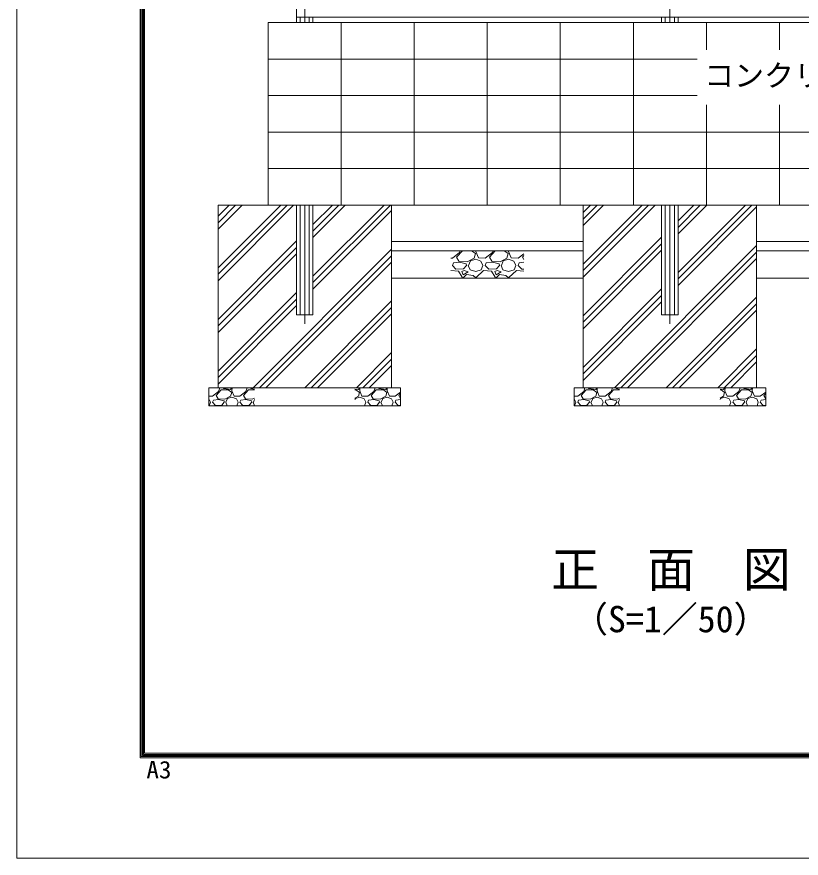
# Model space of a CAD drawing. Units: millimetres, scale not verified. Extents: x -10500 to 10500, y -7425 to 7425.
# Drawn here: x -10500 to -6204, y -7425 to -2816 of the extents above; entities that cross this region are included whole.
import ezdxf
from ezdxf.enums import TextEntityAlignment as Align

# ---------------------------------------------------------------- set-up
doc = ezdxf.new("R2010")
doc.units = ezdxf.units.MM
doc.header["$LTSCALE"] = 50
doc.linetypes.add('USER1', pattern=[50.8, 31.75, -6.35, 6.35, -6.35])
for name, color, linetype, lineweight in [('0-0_D-STR3', 3, 'Continuous', 13), ('0-1_D-STR1', 1, 'Continuous', 18), ('0-2_D-BMK', 2, 'USER1', 13), ('0-4_D-STR-TXT', 7, 'Continuous', 9), ('0-8_D-BGD', 7, 'Continuous', 9), ('0-9_D-STR4', 7, 'Continuous', 9), ('0-A_D-DCR-HCH', 7, 'Continuous', 9), ('0-B_D-TTL', 7, 'Continuous', 9)]:
    doc.layers.add(name, color=color, linetype=linetype, lineweight=lineweight)
doc.layers.add('0-3_D-TTL-TXT', color=7, linetype='Continuous')
doc.styles.add('ＭＳ ゴシック', font='')
doc.styles.get('ＭＳ ゴシック').set_extended_font_data('MS Gothic')

msp = doc.modelspace()

# ---------------------------------------------------------------- linework, layer by layer
at = {"layer": '0-0_D-STR3'}
msp.add_line((-8967.99, -2817.93), (-8967.99, -2672.93), dxfattribs=at)
at = {"layer": '0-1_D-STR1'}
for p, q in [((-8967.99, -2327.43), (-8967.99, -2847.93)), ((-8967.99, -2817.93), (-4172.99, -2817.93)), ((-8947.99, -2817.93), (-8947.99, -2847.93)), ((-8897.99, -2847.93), (-8897.99, -2817.93)), ((-8877.99, -2847.93), (-8877.99, -2817.93)), ((-6967.99, -2817.93), (-6967.99, -2847.93)), ((-6947.99, -2817.93), (-6947.99, -2847.93)), ((-6897.99, -2847.93), (-6897.99, -2817.93)), ((-6877.99, -2847.93), (-6877.99, -2817.93)), ((-8947.99, -3847.93), (-8947.99, -4447.93)), ((-8897.99, -4447.93), (-8897.99, -3847.93)), ((-8877.99, -4447.93), (-8877.99, -3847.93)), ((-6967.99, -3847.93), (-6967.99, -4447.93)), ((-6947.99, -3847.93), (-6947.99, -4447.93)), ((-6897.99, -4447.93), (-6897.99, -3847.93)), ((-6877.99, -4447.93), (-6877.99, -3847.93)), ((-6967.99, -4447.93), (-6877.99, -4447.93))]:
    msp.add_line(p, q, dxfattribs=at)
msp.add_lwpolyline([(-8967.99, -3847.93), (-8967.99, -4447.93), (-8877.99, -4447.93)], dxfattribs=at)
at = {"layer": '0-2_D-BMK'}
for p, q in [((-8922.99, -2847.93), (-8922.99, 2338.56)), ((-6922.99, -2847.93), (-6922.99, 2338.56)), ((-8922.99, -4498.93), (-8922.99, -3847.93)), ((-6922.99, -4498.93), (-6922.99, -3847.93))]:
    msp.add_line(p, q, dxfattribs=at)
at = {"layer": '0-8_D-BGD'}
msp.add_line((-9397.99, -3847.93), (-4172.99, -3847.93), dxfattribs=at)
at = {"layer": '0-9_D-STR4'}
for p, q in [((-9122.99, -3847.93), (-9122.99, -2847.93)), ((-9122.99, -2847.93), (-4172.99, -2847.93)), ((-8722.99, -3847.93), (-8722.99, -2847.93)), ((-8322.99, -3847.93), (-8322.99, -2847.93)), ((-7922.99, -3847.93), (-7922.99, -2847.93)), ((-7522.99, -3847.93), (-7522.99, -2847.93)), ((-7122.99, -3847.93), (-7122.99, -2847.93)), ((-6722.99, -2997.93), (-6722.99, -2847.93)), ((-6322.99, -2997.93), (-6322.99, -2847.93)), ((-9122.99, -3047.93), (-6772.99, -3047.93)), ((-9122.99, -3247.93), (-6772.99, -3247.93)), ((-6722.99, -3847.93), (-6722.99, -3297.93)), ((-6322.99, -3847.93), (-6322.99, -3297.93)), ((-9122.99, -3447.93), (-4172.99, -3447.93)), ((-9122.99, -3647.93), (-4172.99, -3647.93)), ((-9397.99, -4847.93), (-9397.99, -3847.93)), ((-8447.99, -4847.93), (-8447.99, -3847.93)), ((-7397.99, -4847.93), (-7397.99, -3847.93)), ((-6447.99, -4847.93), (-6447.99, -3847.93)), ((-8447.99, -4047.93), (-7397.99, -4047.93)), ((-6447.99, -4047.93), (-5397.99, -4047.93)), ((-8447.99, -4097.93), (-7397.99, -4097.93)), ((-6447.99, -4097.93), (-5397.99, -4097.93)), ((-8447.99, -4247.93), (-7397.99, -4247.93)), ((-6447.99, -4247.93), (-5397.99, -4247.93)), ((-8397.99, -4847.93), (-9447.99, -4847.93)), ((-9447.99, -4847.93), (-9447.99, -4947.93)), ((-8397.99, -4847.93), (-8397.99, -4947.93)), ((-6397.99, -4847.93), (-7447.99, -4847.93)), ((-7447.99, -4847.93), (-7447.99, -4947.93)), ((-6397.99, -4847.93), (-6397.99, -4947.93)), ((-8397.99, -4947.93), (-9447.99, -4947.93)), ((-6397.99, -4947.93), (-7447.99, -4947.93))]:
    msp.add_line(p, q, dxfattribs=at)
at = {"layer": '0-A_D-DCR-HCH'}
for p, q in [((-9397.99, -3979.33), (-9266.59, -3847.93)), ((-9397.99, -4262.17), (-8983.75, -3847.93)), ((-9397.99, -3943.97), (-9301.95, -3847.93)), ((-9397.99, -4226.81), (-9019.11, -3847.93)), ((-9397.99, -3908.61), (-9337.3, -3847.93)), ((-9397.99, -4191.46), (-9054.46, -3847.93)), ((-8877.99, -4025.01), (-8700.91, -3847.93)), ((-8877.99, -3989.66), (-8736.26, -3847.93)), ((-8877.99, -4272.5), (-8453.42, -3847.93)), ((-8877.99, -3954.3), (-8771.62, -3847.93)), ((-8877.99, -4237.14), (-8488.78, -3847.93)), ((-7397.99, -3959.22), (-7286.69, -3847.93)), ((-7397.99, -4242.07), (-7003.85, -3847.93)), ((-7397.99, -3923.87), (-7322.05, -3847.93)), ((-7397.99, -4206.71), (-7039.21, -3847.93)), ((-7397.99, -3888.51), (-7357.41, -3847.93)), ((-7397.99, -4171.36), (-7074.56, -3847.93)), ((-6877.99, -4004.91), (-6721.01, -3847.93)), ((-6877.99, -3969.55), (-6756.36, -3847.93)), ((-6877.99, -4252.4), (-6473.52, -3847.93)), ((-6877.99, -3934.2), (-6791.72, -3847.93)), ((-6877.99, -4217.04), (-6508.88, -3847.93)), ((-6877.99, -4287.75), (-6447.99, -3857.75)), ((-8877.99, -4307.85), (-8447.99, -3877.85)), ((-9397.99, -4474.3), (-8967.99, -4044.3)), ((-7397.99, -4454.2), (-6967.99, -4024.2)), ((-9397.99, -4509.66), (-8967.99, -4079.66)), ((-9205.93, -4847.93), (-8447.99, -4089.99)), ((-8090.82, -4132.93), (-8059.32, -4097.93)), ((-8074.62, -4107.73), (-8071.49, -4097.93)), ((-8010.18, -4097.93), (-7988.22, -4113.13)), ((-7986.21, -4097.93), (-7986.42, -4102.33)), ((-7910.82, -4132.93), (-7879.32, -4097.93)), ((-7894.62, -4107.73), (-7891.49, -4097.93)), ((-7830.18, -4097.93), (-7808.22, -4113.13)), ((-7806.21, -4097.93), (-7806.42, -4102.33)), ((-7397.99, -4489.55), (-6967.99, -4059.55)), ((-7397.99, -4524.91), (-6967.99, -4094.91)), ((-7226.03, -4847.93), (-6447.99, -4069.88)), ((-9397.99, -4545.01), (-8967.99, -4115.01)), ((-9170.58, -4847.93), (-8447.99, -4125.34)), ((-8078.22, -4154.53), (-8090.82, -4132.93)), ((-7995.42, -4138.33), (-8033.22, -4158.13)), ((-8015.22, -4152.73), (-7986.42, -4143.73)), ((-7988.22, -4113.13), (-7995.42, -4138.33)), ((-7986.42, -4102.33), (-7972.02, -4136.53)), ((-7986.42, -4143.73), (-7957.62, -4154.53)), ((-7972.02, -4136.53), (-7934.22, -4138.33)), ((-7934.22, -4138.33), (-7894.62, -4107.73)), ((-7898.22, -4154.53), (-7910.82, -4132.93)), ((-7815.42, -4138.33), (-7853.22, -4158.13)), ((-7835.22, -4152.73), (-7806.42, -4143.73)), ((-7808.22, -4113.13), (-7815.42, -4138.33)), ((-7806.42, -4102.33), (-7792.02, -4136.53)), ((-7806.42, -4143.73), (-7777.62, -4154.53)), ((-7792.02, -4136.53), (-7754.22, -4138.33)), ((-7754.22, -4138.33), (-7722.99, -4114.19)), ((-7730.82, -4132.93), (-7722.99, -4124.22)), ((-7722.99, -4146.36), (-7730.82, -4132.93)), ((-7190.68, -4847.93), (-6447.99, -4105.24)), ((-7155.32, -4847.93), (-6447.99, -4140.59)), ((-9135.22, -4847.93), (-8447.99, -4160.7)), ((-8114.22, -4177.93), (-8108.82, -4163.53)), ((-8094.42, -4199.53), (-8114.22, -4177.93)), ((-8074.62, -4159.93), (-8108.82, -4163.53)), ((-8033.22, -4158.13), (-8078.22, -4154.53)), ((-8038.62, -4168.93), (-8074.62, -4159.93)), ((-8036.82, -4177.93), (-8053.02, -4195.93)), ((-8036.82, -4177.93), (-8038.62, -4168.93)), ((-8027.82, -4177.93), (-8017.02, -4203.13)), ((-8026.02, -4177.93), (-8015.22, -4152.73)), ((-7957.62, -4154.53), (-7946.82, -4177.93)), ((-7955.82, -4203.13), (-7946.82, -4177.93)), ((-7934.22, -4177.93), (-7928.82, -4163.53)), ((-7914.42, -4199.53), (-7934.22, -4177.93)), ((-7894.62, -4159.93), (-7928.82, -4163.53)), ((-7853.22, -4158.13), (-7898.22, -4154.53)), ((-7858.62, -4168.93), (-7894.62, -4159.93)), ((-7856.82, -4177.93), (-7873.02, -4195.93)), ((-7856.82, -4177.93), (-7858.62, -4168.93)), ((-7847.82, -4177.93), (-7837.02, -4203.13)), ((-7846.02, -4177.93), (-7835.22, -4152.73)), ((-7777.62, -4154.53), (-7766.82, -4177.93)), ((-7775.82, -4203.13), (-7766.82, -4177.93)), ((-7754.22, -4177.93), (-7748.82, -4163.53)), ((-7734.42, -4199.53), (-7754.22, -4177.93)), ((-7722.99, -4160.81), (-7748.82, -4163.53)), ((-8080.02, -4210.33), (-8122.99, -4206.75)), ((-8053.02, -4195.93), (-8094.42, -4199.53)), ((-8060.22, -4242.73), (-8080.02, -4210.33)), ((-8049.42, -4206.73), (-8062.02, -4212.13)), ((-8062.02, -4212.13), (-8054.82, -4230.13)), ((-8054.82, -4230.13), (-8027.82, -4213.93)), ((-8036.82, -4228.33), (-8054.82, -4246.33)), ((-8027.82, -4213.93), (-8049.42, -4206.73)), ((-8000.82, -4233.73), (-8036.82, -4228.33)), ((-8017.02, -4203.13), (-7986.42, -4212.13)), ((-7986.42, -4246.33), (-8000.82, -4233.73)), ((-7986.42, -4212.13), (-7955.82, -4203.13)), ((-7943.22, -4206.73), (-7984.62, -4244.53)), ((-7900.02, -4210.33), (-7943.22, -4206.73)), ((-7873.02, -4195.93), (-7914.42, -4199.53)), ((-7880.22, -4242.73), (-7900.02, -4210.33)), ((-7869.42, -4206.73), (-7882.02, -4212.13)), ((-7882.02, -4212.13), (-7874.82, -4230.13)), ((-7874.82, -4230.13), (-7847.82, -4213.93)), ((-7856.82, -4228.33), (-7874.82, -4246.33)), ((-7847.82, -4213.93), (-7869.42, -4206.73)), ((-7820.82, -4233.73), (-7856.82, -4228.33)), ((-7837.02, -4203.13), (-7806.42, -4212.13)), ((-7806.42, -4246.33), (-7820.82, -4233.73)), ((-7806.42, -4212.13), (-7775.82, -4203.13)), ((-7763.22, -4206.73), (-7804.62, -4244.53)), ((-7722.99, -4210.08), (-7763.22, -4206.73)), ((-7722.99, -4198.54), (-7734.42, -4199.53)), ((-8061.89, -4247.93), (-8060.22, -4242.73)), ((-8054.82, -4246.33), (-8053.76, -4247.93)), ((-7986.42, -4247.93), (-7986.42, -4246.33)), ((-7984.62, -4244.53), (-7984.79, -4247.93)), ((-7881.89, -4247.93), (-7880.22, -4242.73)), ((-7874.82, -4246.33), (-7873.76, -4247.93)), ((-7806.42, -4247.93), (-7806.42, -4246.33)), ((-7804.62, -4244.53), (-7804.79, -4247.93)), ((-9397.99, -4757.14), (-8967.99, -4327.14)), ((-7397.99, -4737.04), (-6967.99, -4307.04)), ((-9397.99, -4792.5), (-8967.99, -4362.5)), ((-8923.09, -4847.93), (-8447.99, -4372.83)), ((-7397.99, -4772.4), (-6967.99, -4342.4)), ((-7397.99, -4807.75), (-6967.99, -4377.75)), ((-6943.19, -4847.93), (-6447.99, -4352.73)), ((-9397.99, -4827.85), (-8967.99, -4397.85)), ((-8887.74, -4847.93), (-8447.99, -4408.18)), ((-6907.84, -4847.93), (-6447.99, -4388.08)), ((-6872.48, -4847.93), (-6447.99, -4423.44)), ((-8852.38, -4847.93), (-8447.99, -4443.54)), ((-6660.35, -4847.93), (-6447.99, -4635.57)), ((-8640.25, -4847.93), (-8447.99, -4655.67)), ((-8604.89, -4847.93), (-8447.99, -4691.03)), ((-6624.99, -4847.93), (-6447.99, -4670.92)), ((-8569.54, -4847.93), (-8447.99, -4726.38)), ((-6589.64, -4847.93), (-6447.99, -4706.28)), ((-9408.42, -4890.43), (-9381.42, -4860.43)), ((-9394.92, -4869.43), (-9388.04, -4847.93)), ((-9381.42, -4860.43), (-9342.42, -4860.43)), ((-9369.76, -4847.93), (-9366.42, -4852.93)), ((-9366.42, -4852.93), (-9328.92, -4857.43)), ((-9342.42, -4860.43), (-9322.92, -4873.93)), ((-9328.92, -4857.43), (-9323.65, -4847.93)), ((-9322.92, -4873.93), (-9328.92, -4894.93)), ((-9277.92, -4894.93), (-9244.92, -4869.43)), ((-9258.42, -4890.43), (-9231.42, -4860.43)), ((-9244.92, -4869.43), (-9238.04, -4847.93)), ((-9231.42, -4860.43), (-9197.99, -4860.43)), ((-9219.76, -4847.93), (-9216.42, -4852.93)), ((-9216.42, -4852.93), (-9197.99, -4855.14)), ((-8647.99, -4855.14), (-8628.92, -4857.43)), ((-8647.99, -4860.43), (-8642.42, -4860.43)), ((-8642.42, -4860.43), (-8622.92, -4873.93)), ((-8628.92, -4857.43), (-8623.65, -4847.93)), ((-8622.92, -4873.93), (-8628.92, -4894.93)), ((-8620.61, -4847.93), (-8621.42, -4864.93)), ((-8621.42, -4864.93), (-8609.42, -4893.43)), ((-8558.42, -4890.43), (-8531.42, -4860.43)), ((-8544.92, -4869.43), (-8538.04, -4847.93)), ((-8478.92, -4857.43), (-8473.65, -4847.93)), ((-8472.92, -4873.93), (-8478.92, -4894.93)), ((-8470.61, -4847.93), (-8471.42, -4864.93)), ((-8471.42, -4864.93), (-8459.42, -4893.43)), ((-8427.92, -4894.93), (-8397.99, -4871.8)), ((-8408.42, -4890.43), (-8397.99, -4878.83)), ((-7408.42, -4890.43), (-7381.42, -4860.43)), ((-7394.92, -4869.43), (-7388.04, -4847.93)), ((-7381.42, -4860.43), (-7342.42, -4860.43)), ((-7369.76, -4847.93), (-7366.42, -4852.93)), ((-7366.42, -4852.93), (-7328.92, -4857.43)), ((-7342.42, -4860.43), (-7322.92, -4873.93)), ((-7328.92, -4857.43), (-7323.65, -4847.93)), ((-7322.92, -4873.93), (-7328.92, -4894.93)), ((-7277.92, -4894.93), (-7244.92, -4869.43)), ((-7258.42, -4890.43), (-7231.42, -4860.43)), ((-7244.92, -4869.43), (-7238.04, -4847.93)), ((-7231.42, -4860.43), (-7197.99, -4860.43)), ((-7219.76, -4847.93), (-7216.42, -4852.93)), ((-7216.42, -4852.93), (-7197.99, -4855.14)), ((-6647.99, -4855.14), (-6628.92, -4857.43)), ((-6647.99, -4860.43), (-6642.42, -4860.43)), ((-6642.42, -4860.43), (-6622.92, -4873.93)), ((-6628.92, -4857.43), (-6623.65, -4847.93)), ((-6622.92, -4873.93), (-6628.92, -4894.93)), ((-6620.61, -4847.93), (-6621.42, -4864.93)), ((-6621.42, -4864.93), (-6609.42, -4893.43)), ((-6558.42, -4890.43), (-6531.42, -4860.43)), ((-6544.92, -4869.43), (-6538.04, -4847.93)), ((-6478.92, -4857.43), (-6473.65, -4847.93)), ((-6472.92, -4873.93), (-6478.92, -4894.93)), ((-6470.61, -4847.93), (-6471.42, -4864.93)), ((-6471.42, -4864.93), (-6459.42, -4893.43)), ((-6427.92, -4894.93), (-6397.99, -4871.8)), ((-6408.42, -4890.43), (-6397.99, -4878.83)), ((-9447.99, -4908.22), (-9447.42, -4908.43)), ((-9447.42, -4908.43), (-9438.42, -4927.93)), ((-9445.57, -4947.93), (-9438.42, -4927.93)), ((-9427.92, -4927.93), (-9423.42, -4915.93)), ((-9394.92, -4912.93), (-9423.42, -4915.93)), ((-9397.92, -4908.43), (-9408.42, -4890.43)), ((-9360.42, -4911.43), (-9397.92, -4908.43)), ((-9364.92, -4920.43), (-9394.92, -4912.93)), ((-9363.42, -4927.93), (-9376.92, -4942.93)), ((-9363.42, -4927.93), (-9364.92, -4920.43)), ((-9328.92, -4894.93), (-9360.42, -4911.43)), ((-9355.92, -4927.93), (-9347.35, -4947.93)), ((-9354.42, -4927.93), (-9345.42, -4906.93)), ((-9345.42, -4906.93), (-9321.42, -4899.43)), ((-9321.42, -4899.43), (-9297.42, -4908.43)), ((-9309.42, -4893.43), (-9277.92, -4894.93)), ((-9297.42, -4908.43), (-9288.42, -4927.93)), ((-9295.57, -4947.93), (-9288.42, -4927.93)), ((-9277.92, -4927.93), (-9273.42, -4915.93)), ((-9261.42, -4945.93), (-9277.92, -4927.93)), ((-9244.92, -4912.93), (-9273.42, -4915.93)), ((-9247.92, -4908.43), (-9258.42, -4890.43)), ((-9210.42, -4911.43), (-9247.92, -4908.43)), ((-9214.92, -4920.43), (-9244.92, -4912.93)), ((-9213.42, -4927.93), (-9226.92, -4942.93)), ((-9213.42, -4927.93), (-9214.92, -4920.43)), ((-9197.99, -4904.92), (-9210.42, -4911.43)), ((-9205.92, -4927.93), (-9197.99, -4946.45)), ((-9204.42, -4927.93), (-9197.99, -4912.91)), ((-8628.92, -4894.93), (-8647.99, -4904.92)), ((-8647.99, -4912.91), (-8645.42, -4906.93)), ((-8645.42, -4906.93), (-8621.42, -4899.43)), ((-8621.42, -4899.43), (-8597.42, -4908.43)), ((-8597.42, -4908.43), (-8588.42, -4927.93)), ((-8595.57, -4947.93), (-8588.42, -4927.93)), ((-8577.92, -4927.93), (-8573.42, -4915.93)), ((-8544.92, -4912.93), (-8573.42, -4915.93)), ((-8547.92, -4908.43), (-8558.42, -4890.43)), ((-8510.42, -4911.43), (-8547.92, -4908.43)), ((-8514.92, -4920.43), (-8544.92, -4912.93)), ((-8513.42, -4927.93), (-8526.92, -4942.93)), ((-8513.42, -4927.93), (-8514.92, -4920.43)), ((-8478.92, -4894.93), (-8510.42, -4911.43)), ((-8505.92, -4927.93), (-8497.35, -4947.93)), ((-8504.42, -4927.93), (-8495.42, -4906.93)), ((-8495.42, -4906.93), (-8471.42, -4899.43)), ((-8471.42, -4899.43), (-8447.42, -4908.43)), ((-8459.42, -4893.43), (-8427.92, -4894.93)), ((-8447.42, -4908.43), (-8438.42, -4927.93)), ((-8445.57, -4947.93), (-8438.42, -4927.93)), ((-8427.92, -4927.93), (-8423.42, -4915.93)), ((-8411.42, -4945.93), (-8427.92, -4927.93)), ((-8397.99, -4913.25), (-8423.42, -4915.93)), ((-8397.99, -4908.32), (-8408.42, -4890.43)), ((-7447.99, -4908.22), (-7447.42, -4908.43)), ((-7447.42, -4908.43), (-7438.42, -4927.93)), ((-7445.57, -4947.93), (-7438.42, -4927.93)), ((-7427.92, -4927.93), (-7423.42, -4915.93)), ((-7394.92, -4912.93), (-7423.42, -4915.93)), ((-7397.92, -4908.43), (-7408.42, -4890.43)), ((-7360.42, -4911.43), (-7397.92, -4908.43)), ((-7364.92, -4920.43), (-7394.92, -4912.93)), ((-7363.42, -4927.93), (-7376.92, -4942.93)), ((-7363.42, -4927.93), (-7364.92, -4920.43)), ((-7328.92, -4894.93), (-7360.42, -4911.43)), ((-7355.92, -4927.93), (-7347.35, -4947.93)), ((-7354.42, -4927.93), (-7345.42, -4906.93)), ((-7345.42, -4906.93), (-7321.42, -4899.43)), ((-7321.42, -4899.43), (-7297.42, -4908.43)), ((-7309.42, -4893.43), (-7277.92, -4894.93)), ((-7297.42, -4908.43), (-7288.42, -4927.93)), ((-7295.57, -4947.93), (-7288.42, -4927.93)), ((-7277.92, -4927.93), (-7273.42, -4915.93)), ((-7261.42, -4945.93), (-7277.92, -4927.93)), ((-7244.92, -4912.93), (-7273.42, -4915.93)), ((-7247.92, -4908.43), (-7258.42, -4890.43)), ((-7210.42, -4911.43), (-7247.92, -4908.43)), ((-7214.92, -4920.43), (-7244.92, -4912.93)), ((-7213.42, -4927.93), (-7226.92, -4942.93)), ((-7213.42, -4927.93), (-7214.92, -4920.43)), ((-7197.99, -4904.92), (-7210.42, -4911.43)), ((-7205.92, -4927.93), (-7197.99, -4946.45)), ((-7204.42, -4927.93), (-7197.99, -4912.91)), ((-6628.92, -4894.93), (-6647.99, -4904.92)), ((-6647.99, -4912.91), (-6645.42, -4906.93)), ((-6645.42, -4906.93), (-6621.42, -4899.43)), ((-6621.42, -4899.43), (-6597.42, -4908.43)), ((-6597.42, -4908.43), (-6588.42, -4927.93)), ((-6595.57, -4947.93), (-6588.42, -4927.93)), ((-6577.92, -4927.93), (-6573.42, -4915.93)), ((-6544.92, -4912.93), (-6573.42, -4915.93)), ((-6547.92, -4908.43), (-6558.42, -4890.43)), ((-6510.42, -4911.43), (-6547.92, -4908.43)), ((-6514.92, -4920.43), (-6544.92, -4912.93)), ((-6513.42, -4927.93), (-6526.92, -4942.93)), ((-6513.42, -4927.93), (-6514.92, -4920.43)), ((-6478.92, -4894.93), (-6510.42, -4911.43)), ((-6505.92, -4927.93), (-6497.35, -4947.93)), ((-6504.42, -4927.93), (-6495.42, -4906.93)), ((-6495.42, -4906.93), (-6471.42, -4899.43)), ((-6471.42, -4899.43), (-6447.42, -4908.43)), ((-6459.42, -4893.43), (-6427.92, -4894.93)), ((-6447.42, -4908.43), (-6438.42, -4927.93)), ((-6445.57, -4947.93), (-6438.42, -4927.93)), ((-6427.92, -4927.93), (-6423.42, -4915.93)), ((-6411.42, -4945.93), (-6427.92, -4927.93)), ((-6397.99, -4913.25), (-6423.42, -4915.93)), ((-6397.99, -4908.32), (-6408.42, -4890.43)), ((-9226.92, -4942.93), (-9261.42, -4945.93)), ((-8647.99, -4946.45), (-8647.35, -4947.93)), ((-8397.99, -4944.76), (-8411.42, -4945.93)), ((-7226.92, -4942.93), (-7261.42, -4945.93)), ((-6647.99, -4946.45), (-6647.35, -4947.93)), ((-6397.99, -4944.76), (-6411.42, -4945.93))]:
    msp.add_line(p, q, dxfattribs=at)
for points in [[(-8122.99, -4137.91), (-8114.22, -4138.33), (-8074.62, -4107.73)], [(-9447.99, -4893.98), (-9427.92, -4894.93), (-9394.92, -4869.43)], [(-9320.61, -4847.93), (-9321.42, -4864.93), (-9309.42, -4893.43)], [(-8609.42, -4893.43), (-8577.92, -4894.93), (-8544.92, -4869.43)], [(-8531.42, -4860.43), (-8492.42, -4860.43), (-8472.92, -4873.93)], [(-8519.76, -4847.93), (-8516.42, -4852.93), (-8478.92, -4857.43)], [(-7447.99, -4893.98), (-7427.92, -4894.93), (-7394.92, -4869.43)], [(-7320.61, -4847.93), (-7321.42, -4864.93), (-7309.42, -4893.43)], [(-6609.42, -4893.43), (-6577.92, -4894.93), (-6544.92, -4869.43)], [(-6531.42, -4860.43), (-6492.42, -4860.43), (-6472.92, -4873.93)], [(-6519.76, -4847.93), (-6516.42, -4852.93), (-6478.92, -4857.43)], [(-9376.92, -4942.93), (-9411.42, -4945.93), (-9427.92, -4927.93)], [(-8526.92, -4942.93), (-8561.42, -4945.93), (-8577.92, -4927.93)], [(-7376.92, -4942.93), (-7411.42, -4945.93), (-7427.92, -4927.93)], [(-6526.92, -4942.93), (-6561.42, -4945.93), (-6577.92, -4927.93)]]:
    msp.add_lwpolyline(points, dxfattribs=at)
at = {"layer": '0-B_D-TTL', "color": 2, "lineweight": 18}
msp.add_lwpolyline([(-10500, 7425), (10500, 7425), (10500, -7425), (-10500, -7425)], close=True, dxfattribs=at)
at = {"layer": '0-B_D-TTL'}
for points in [[(-9825, 6875), (9825, 6875), (9825, -6875), (-9825, -6875)], [(-9818.75, 6868.75), (9818.75, 6868.75), (9818.75, -6868.75), (-9818.75, -6868.75)], [(-9812.5, 6862.5), (9812.5, 6862.5), (9812.5, -6862.5), (-9812.5, -6862.5)], [(-9806.25, 6856.25), (9806.25, 6856.25), (9806.25, -6856.25), (-9806.25, -6856.25)], [(-9800, 6850), (9800, 6850), (9800, -6850), (-9800, -6850)]]:
    msp.add_lwpolyline(points, close=True, dxfattribs=at)

# ---------------------------------------------------------------- texts
at = {"layer": '0-3_D-TTL-TXT', "style": 'ＭＳ ゴシック'}
for s, height, p in [('正\u3000面\u3000図', 192.4, (-7572.74, -5997.99)), ('（S=1／50）', 144.4, (-7459.03, -6230.98))]:
    msp.add_text(s, height=height, dxfattribs=at).set_placement(p, align=Align.BOTTOM_LEFT)
at = {"layer": '0-4_D-STR-TXT', "style": 'ＭＳ ゴシック'}
msp.add_text('コンクリートブロック', height=120.2, dxfattribs=at).set_placement((-6735.17, -3233.56), align=Align.BOTTOM_LEFT)
at = {"layer": '0-B_D-TTL', "style": 'ＭＳ ゴシック', "width": 1.05}
msp.add_text('A3', height=96.04, dxfattribs=at).set_placement((-9790.22, -7017.03), align=Align.BOTTOM_LEFT)

doc.saveas('drawing.dxf')
